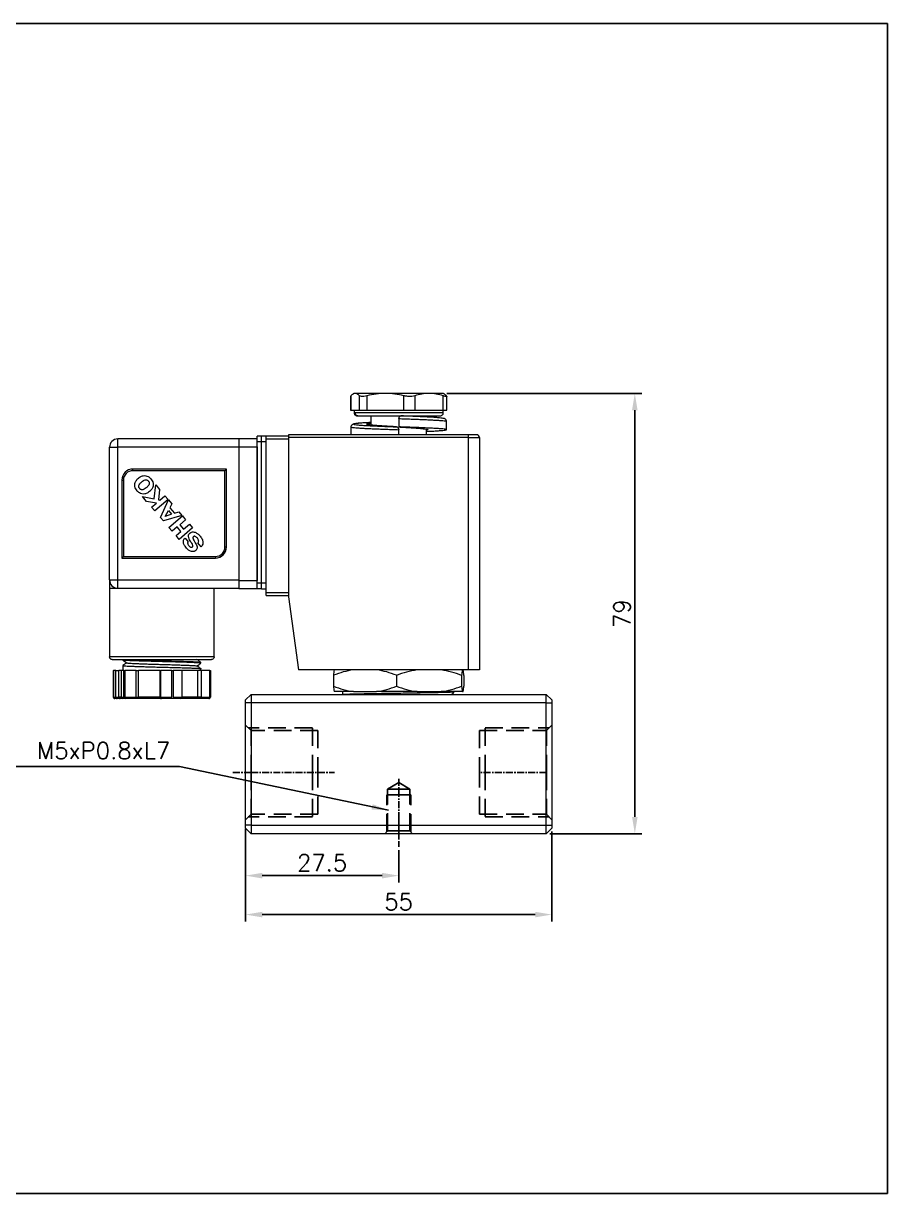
# Model space of a CAD drawing. Extents: x 43 to 657, y -277 to 163.
# Drawn here: x 184.9 to 340, y -277.1 to -67.1 of the extents above; entities that cross this region are included whole.
import ezdxf

# ---------------------------------------------------------------- set-up
doc = ezdxf.new("R2010")
doc.units = 0
doc.linetypes.add('CENTERX2', pattern=[4, 2.5, -0.5, 0.5, -0.5])
doc.linetypes.add('HIDDEN', pattern=[9.525, 6.35, -3.175])
doc.layers.get('0').update_dxf_attribs({"color": 254, "linetype": 'CONTINUOUS'})
doc.layers.get('Defpoints').update_dxf_attribs({"linetype": 'CONTINUOUS'})
for name, color, linetype in [('CENTER', 1, 'CENTERX2'), ('DIM', 6, 'CONTINUOUS'), ('HID', 3, 'HIDDEN'), ('S', 5, 'HIDDEN')]:
    doc.layers.add(name, color=color, linetype=linetype)
doc.layers.add('框', color=2, linetype='CONTINUOUS', plot=False)
doc.styles.add('STYLE1', font='txt.shx', dxfattribs={"bigfont": 'chineset.shx'})
doc.dimstyles.new('S1', dxfattribs={"dimscale": 0, "dimtxt": 3, "dimasz": 3, "dimexe": 1.25, "dimexo": 0.625, "dimgap": 0.8, "dimtad": 1, "dimdsep": 46, "dimtxsty": 'STYLE1', "dimcen": 3, "dimclrd": 256, "dimclre": 256, "dimclrt": 4, "dimadec": 0, "dimazin": 0, "dimtfac": 1, "dimtmove": 0, "dimatfit": 3, "dimfxl": 0, "dimtolj": 1, "dimtzin": 0, "dimarcsym": 0})

# ---------------------------------------------------------------- blocks, each defined once
blk = doc.blocks.new('標準圖面說明')
at = {"layer": '框', "ltscale": 0.5}
for p, q in [((-377.02, 162.93), (-80.02, 162.93)), ((-80.02, 162.93), (-80.02, -47.07)), ((-80.02, -47.07), (-377.02, -47.07))]:
    blk.add_line(p, q, dxfattribs=at)
blk = doc.blocks.new('PU220AR-03')
at = {"color": 7, "linetype": 'Continuous', "lineweight": 15}
for p, q in [((200.67, 143.17), (200.67, 140.59)), ((201.43, 143.59), (201.23, 143.59)), ((206.86, 143.59), (201.43, 143.59)), ((202.19, 140.59), (202.19, 143.17)), ((203.55, 143.17), (203.55, 140.59)), ((214.68, 143.59), (206.86, 143.59)), ((210.18, 140.59), (210.18, 143.17)), ((212.13, 143.17), (212.13, 140.59)), ((217.26, 143.59), (214.68, 143.59)), ((217.23, 140.59), (217.23, 143.17)), ((200.62, 140.59), (200.67, 140.59)), ((200.67, 140.59), (202.19, 140.59)), ((201.44, 140.09), (201.24, 140.09)), ((217.24, 140.09), (201.44, 140.09)), ((202.19, 140.59), (203.55, 140.59)), ((203.55, 140.59), (210.18, 140.59)), ((209.24, 139.07), (209.24, 137.59)), ((209.24, 139.05), (209.24, 137.59)), ((210.18, 140.59), (212.13, 140.59)), ((212.13, 140.59), (217.23, 140.59)), ((217.23, 140.59), (217.87, 140.59)), ((209.24, 137.59), (209.24, 137.59)), ((209.24, 136.18), (209.24, 137.08)), ((158.84, 133.93), (158.84, 135.43)), ((180.54, 135.43), (158.84, 135.43)), ((180.54, 135.53), (183.84, 135.53)), ((180.54, 135.53), (180.54, 134.03)), ((183.84, 134.93), (183.84, 135.93)), ((184.64, 135.93), (183.84, 135.93)), ((184.64, 134.93), (183.84, 134.93)), ((183.84, 109.53), (183.84, 134.93)), ((184.64, 134.93), (184.64, 135.93)), ((185.44, 135.93), (184.64, 135.93)), ((184.64, 134.93), (184.64, 135.93)), ((184.64, 109.53), (184.64, 134.93)), ((185.44, 134.93), (184.64, 134.93)), ((184.64, 109.53), (184.64, 134.93)), ((189.44, 135.93), (185.44, 135.93)), ((185.44, 135.43), (185.44, 135.93)), ((185.44, 135.43), (189.44, 135.43)), ((185.44, 107.83), (185.44, 135.43)), ((185.44, 109.53), (185.44, 134.93)), ((189.44, 136.18), (189.44, 135.68)), ((221.74, 136.18), (189.44, 136.18)), ((221.74, 135.68), (189.44, 135.68)), ((189.44, 135.68), (189.44, 107.08)), ((221.74, 136.18), (221.74, 135.68)), ((221.74, 135.68), (223.74, 135.68)), ((221.74, 135.68), (221.74, 93.98)), ((223.74, 135.68), (223.74, 93.98)), ((157.34, 110.13), (157.34, 133.93)), ((157.34, 133.93), (158.84, 133.93)), ((180.54, 133.93), (158.84, 133.93)), ((158.84, 110.13), (158.84, 133.93)), ((180.54, 134.03), (180.54, 110.03)), ((180.54, 134.03), (183.84, 134.03)), ((183.84, 134.03), (183.84, 110.03)), ((178.34, 130.03), (161.54, 130.03)), ((161.54, 129.73), (161.54, 130.03)), ((178.04, 129.73), (161.54, 129.73)), ((178.34, 130.03), (178.04, 129.73)), ((178.04, 116.03), (178.04, 129.73)), ((178.34, 116.03), (178.34, 130.03)), ((159.54, 128.03), (159.54, 114.03)), ((159.54, 128.03), (159.84, 128.03)), ((159.84, 128.03), (159.84, 114.33)), ((165.35, 124.67), (165.63, 127.17)), ((165.63, 127.17), (166.33, 126.36)), ((166.33, 126.36), (166.11, 124.51)), ((163.26, 125.08), (165.35, 124.67)), ((163.99, 124.22), (163.26, 125.08)), ((165.75, 123.9), (163.99, 124.22)), ((164.9, 123.17), (165.75, 123.9)), ((167.87, 124.56), (165.48, 122.5)), ((166.11, 124.51), (166.39, 124.46)), ((166.39, 124.46), (167.29, 125.24)), ((166.48, 121.34), (167.95, 124.48)), ((167.29, 125.24), (167.87, 124.56)), ((167.95, 124.48), (168.54, 123.79)), ((165.48, 122.5), (164.9, 123.17)), ((167.34, 121.53), (167.91, 122.57)), ((168.46, 121.92), (167.34, 121.53)), ((167.91, 122.57), (168.46, 121.92)), ((168.54, 123.79), (168.19, 123.09)), ((168.19, 123.09), (169.03, 122.11)), ((169.03, 122.11), (169.77, 122.36)), ((169.77, 122.36), (170.34, 121.7)), ((167.02, 120.71), (166.48, 121.34)), ((170.34, 121.7), (167.02, 120.71)), ((168.01, 119.56), (170.41, 121.62)), ((170.99, 120.94), (169.94, 120.04)), ((169.94, 120.04), (170.62, 119.24)), ((170.41, 121.62), (170.99, 120.94)), ((170.62, 119.24), (171.68, 120.15)), ((171.68, 120.15), (172.26, 119.47)), ((168.59, 118.88), (168.01, 119.56)), ((169.47, 119.64), (168.59, 118.88)), ((169.28, 118.08), (170.16, 118.84)), ((169.86, 117.41), (169.28, 118.08)), ((170.16, 118.84), (169.47, 119.64)), ((172.26, 119.47), (169.86, 117.41)), ((170.9, 117.65), (171.48, 116.97)), ((171.48, 116.97), (171.45, 116.95)), ((173.77, 116.09), (173.19, 116.77)), ((178.34, 116.03), (178.04, 116.03)), ((159.54, 114.03), (159.84, 114.33)), ((159.54, 114.03), (176.34, 114.03)), ((159.84, 114.33), (176.34, 114.33)), ((176.34, 114.33), (176.34, 114.03)), ((157.34, 110.13), (158.84, 110.13)), ((158.84, 110.13), (180.54, 110.13)), ((158.84, 108.63), (158.84, 110.13)), ((180.54, 110.03), (183.84, 110.03)), ((180.54, 110.03), (180.54, 108.53)), ((184.64, 109.53), (183.84, 109.53)), ((183.84, 108.53), (183.84, 109.53)), ((184.64, 108.53), (184.64, 109.53)), ((185.44, 109.53), (184.64, 109.53)), ((184.64, 108.53), (184.64, 109.53)), ((158.84, 108.63), (180.54, 108.63)), ((183.84, 108.53), (180.54, 108.53)), ((184.64, 108.53), (183.84, 108.53)), ((184.64, 108.53), (185.44, 108.53)), ((189.44, 107.83), (185.44, 107.83)), ((185.44, 107.33), (185.44, 107.83)), ((185.44, 107.33), (189.44, 107.33)), ((189.44, 107.08), (191.24, 93.98)), ((176.12, 96.33), (157.34, 96.33)), ((158.02, 93.85), (158.03, 93.85)), ((158.03, 93.85), (158.03, 89.1)), ((158.48, 93.85), (158.03, 93.85)), ((158.48, 89.1), (158.48, 93.85)), ((158.48, 93.85), (159.03, 93.85)), ((159.03, 89.1), (159.03, 93.85)), ((159.44, 93.85), (159.03, 93.85)), ((159.44, 93.85), (159.44, 89.1)), ((159.89, 93.85), (159.44, 93.85)), ((159.89, 89.1), (159.89, 93.85)), ((159.89, 93.85), (160.06, 93.85)), ((160.06, 93.85), (160.06, 89.1)), ((162.12, 93.85), (160.06, 93.85)), ((162.12, 89.1), (162.12, 93.85)), ((162.12, 93.85), (162.54, 93.85)), ((162.54, 89.1), (162.54, 93.85)), ((166.35, 93.85), (162.54, 93.85)), ((166.35, 93.85), (166.35, 89.1)), ((166.35, 93.85), (166.47, 93.85)), ((168.52, 93.85), (166.47, 93.85)), ((166.47, 93.85), (166.47, 89.1)), ((168.52, 89.1), (168.52, 93.85)), ((168.52, 93.85), (168.77, 93.85)), ((170.37, 93.85), (168.77, 93.85)), ((168.77, 93.85), (168.77, 89.1)), ((170.37, 89.1), (170.37, 93.85)), ((173.21, 93.85), (170.37, 93.85)), ((173.21, 89.1), (173.21, 93.85)), ((173.76, 93.85), (173.21, 93.85)), ((173.76, 93.85), (173.76, 89.1)), ((175.36, 93.85), (173.76, 93.85)), ((175.36, 89.1), (175.36, 93.85)), ((175.36, 93.85), (175.44, 93.85)), ((175.44, 93.85), (175.44, 89.1)), ((221.74, 93.98), (191.24, 93.98)), ((197.55, 93), (197.55, 91.07)), ((208.85, 93), (208.85, 91.07)), ((220.54, 93), (220.54, 91.07)), ((220.94, 93), (220.94, 91.07)), ((223.74, 93.98), (221.74, 93.98)), ((158.03, 89.1), (158.02, 89.1)), ((158.03, 89.1), (158.48, 89.1)), ((158.69, 88.85), (158.27, 88.85)), ((158.48, 89.1), (159.03, 89.1)), ((159.24, 88.85), (158.69, 88.85)), ((159.44, 89.1), (159.03, 89.1)), ((159.72, 88.85), (159.24, 88.85)), ((159.44, 89.1), (159.89, 89.1)), ((160.14, 88.85), (159.72, 88.85)), ((160.06, 89.1), (159.89, 89.1)), ((160.06, 89.1), (162.12, 89.1)), ((162.05, 88.85), (160.14, 88.85)), ((162.48, 88.85), (162.05, 88.85)), ((162.12, 89.1), (162.54, 89.1)), ((166.56, 88.85), (162.48, 88.85)), ((166.35, 89.1), (162.54, 89.1)), ((166.35, 89.1), (166.47, 89.1)), ((166.47, 89.1), (168.52, 89.1)), ((166.69, 88.85), (166.56, 88.85)), ((168.6, 88.85), (166.69, 88.85)), ((170.09, 88.85), (168.6, 88.85)), ((168.77, 89.1), (170.37, 89.1)), ((173.15, 88.85), (169.97, 88.85)), ((173.21, 89.1), (170.37, 89.1)), ((173.7, 88.85), (173.15, 88.85)), ((173.76, 89.1), (173.21, 89.1)), ((175.2, 88.85), (173.7, 88.85)), ((173.75, 88.85), (173.7, 88.85)), ((173.76, 89.1), (175.36, 89.1)), ((181.74, 88.59), (182.74, 89.59)), ((181.74, 88.09), (181.74, 88.59)), ((182.74, 89.59), (182.74, 88.09)), ((182.74, 89.59), (235.74, 89.59)), ((201.12, 90.09), (197.68, 90.09)), ((199.24, 89.6), (199.24, 90.09)), ((201.12, 90.09), (205.28, 90.09)), ((212.54, 90.09), (205.28, 90.09)), ((212.54, 90.09), (216.85, 90.09)), ((220.67, 90.09), (216.85, 90.09)), ((220.67, 90.09), (220.81, 90.09)), ((235.74, 88.09), (235.74, 89.59)), ((236.74, 88.59), (235.74, 89.59)), ((236.74, 88.59), (236.74, 88.09)), ((181.74, 66.09), (181.74, 88.09)), ((182.74, 88.09), (181.74, 88.09)), ((182.74, 88.09), (182.74, 66.09)), ((235.74, 88.09), (182.74, 88.09)), ((235.74, 66.09), (235.74, 88.09)), ((235.74, 88.09), (236.74, 88.09)), ((236.74, 88.09), (236.74, 66.09)), ((182.74, 66.09), (181.74, 66.09)), ((181.74, 65.59), (181.74, 66.09)), ((182.74, 64.59), (181.74, 65.59)), ((182.74, 66.09), (182.74, 64.59)), ((182.74, 66.09), (235.74, 66.09)), ((235.74, 64.59), (235.74, 66.09)), ((235.74, 66.09), (236.74, 66.09)), ((235.74, 64.59), (236.74, 65.59)), ((236.74, 66.09), (236.74, 65.59)), ((235.74, 64.59), (182.74, 64.59))]:
    blk.add_line(p, q, dxfattribs=at)
at = {"color": 7, "linetype": 'Continuous', "lineweight": 15, "flags": 128}
for points in [[(160.14, 88.85), (160.12, 88.86), (160.11, 88.87), (160.1, 88.89), (160.08, 88.92), (160.08, 88.96), (160.07, 89.01), (160.06, 89.05), (160.06, 89.1)], [(175.42, 89.01), (175.43, 89.05), (175.44, 89.1)]]:
    blk.add_lwpolyline(points, dxfattribs=at)
at = {"color": 7, "linetype": 'Continuous', "lineweight": 15}
for centre, radius, start, end in [((158.84, 133.93), 1.5, 90, 180), ((223.24, 135.68), 0.5, 360, 90), ((161.54, 128.03), 2, 90, 180), ((161.54, 128.03), 1.7, 90, 180), ((176.34, 116.03), 2, 270, 0), ((176.34, 116.03), 1.7, 270, 0), ((158.84, 110.13), 1.5, 180, 270), ((203.27, 79.11), 15.03, 98.2438, 112.3761), ((205.19, 92.51), 7.66, 168.9574, 176.3283), ((203.12, 79.11), 15.03, 67.6239, 81.7562), ((214.75, 78.14), 15.99, 97.9529, 111.6684), ((214.64, 78.14), 15.99, 68.3316, 82.0471), ((228.18, 92.51), 7.66, 168.9574, 176.3283), ((213.3, 92.51), 7.66, 3.6717, 11.0426), ((203.27, 104.96), 15.03, 247.6239, 261.7562), ((205.19, 91.56), 7.66, 183.6717, 191.0426), ((203.12, 104.96), 15.03, 278.2438, 292.3761), ((214.75, 105.93), 15.99, 248.3316, 262.0471), ((214.64, 105.93), 15.99, 277.9529, 291.6684), ((228.18, 91.56), 7.66, 183.6717, 191.0426), ((213.3, 91.56), 7.66, 348.9574, 356.3283), ((158.27, 89.1), 0.247, 179.3606, 269.346), ((160.14, 89.1), 0.247, 179.3606, 269.346), ((175.19, 89.09), 0.243, 270.1992, 321.1227)]:
    blk.add_arc(centre, radius, start, end, dxfattribs=at)
for centre, major_axis, ratio, start_param, end_param in [((158.69, 89.1), (0, 0.25), 0.856364, 1.570796, 3.141593), ((159.24, 89.1), (0, 0.25), 0.856364, 1.570796, 3.141593), ((159.72, 89.1), (0.275, 0), 0.909928, 3.141593, 4.712389), ((162.05, 89.1), (0, 0.25), 0.242624, 3.141593, 4.712389), ((162.48, 89.1), (0, 0.25), 0.242624, 3.141593, 4.712389), ((166.56, 89.1), (0, 0.25), 0.856364, 1.570796, 3.141593), ((166.69, 89.1), (0, 0.25), 0.856364, 1.570796, 3.141593), ((170.09, 89.1), (0.275, 0), 0.909928, 4.712389, 6.283185), ((173.15, 89.1), (0, 0.25), 0.242624, 3.141593, 4.712389), ((173.7, 89.1), (0, 0.25), 0.242624, 3.141593, 4.712389)]:
    blk.add_ellipse(centre, major_axis=major_axis, ratio=ratio, start_param=start_param, end_param=end_param, dxfattribs=at)
for points, degree in [([(200.62, 143.1), (200.62, 140.59)], 1), ([(200.67, 143.17), (200.64, 143.1)], 1), ([(201.23, 143.59), (201.03, 143.47)], 1), ([(217.46, 143.47), (217.26, 143.59)], 1), ([(217.46, 143.47), (217.82, 143.17)], 1), ([(217.87, 140.59), (217.87, 143.1)], 1), ([(201.24, 140.59), (201.24, 140.09)], 1), ([(204.24, 139.59), (204.24, 137.91)], 1), ([(209.24, 139.07), (209.24, 139.09)], 1), ([(209.24, 139.05), (209.24, 139.07)], 1), ([(209.94, 139.56), (209.76, 139.57)], 1), ([(214.24, 139.37), (214.24, 139.59)], 1), ([(217.24, 140.09), (217.24, 140.59)], 1), ([(208.8, 137.61), (208.43, 137.63)], 1), ([(208.77, 137.61), (208.76, 137.6)], 1), ([(209.24, 137.08), (209.24, 137.1)], 1), ([(214.24, 136.18), (214.24, 137.18)], 1), ([(217.84, 137.09), (217.84, 137.34), (217.84, 137.84), (217.84, 138.34), (217.84, 138.6)], 3), ([(157.34, 108.63), (157.34, 96.33)], 1), ([(176.12, 96.33), (176.12, 108.63)], 1), ([(159.73, 95.83), (159.73, 95.75)], 1), ([(159.73, 94.77), (159.73, 93.85)], 1), ([(173.73, 95.17), (173.73, 95.34)], 1), ([(158.02, 93.85), (158.02, 89.1)], 1), ([(173.73, 93.85), (173.73, 94.19)], 1), ([(175.2, 88.85), (175.22, 88.85), (175.26, 88.86), (175.32, 88.92), (175.36, 89), (175.36, 89.07), (175.36, 89.1)], 3), ([(199.24, 89.6), (199.24, 89.59)], 1)]:
    blk.add_open_spline(points, degree=degree, dxfattribs=at)
for points, knots in [([(201.43, 143.59), (201.3, 143.57), (201.05, 143.53), (200.79, 143.29), (200.67, 143.17)], [0, 0, 0, 0, 0.4965969, 1, 1, 1, 1]), ([(202.19, 143.17), (202.07, 143.29), (201.82, 143.53), (201.56, 143.57), (201.43, 143.59)], [0, 0, 0, 0, 0.496963, 1, 1, 1, 1]), ([(203.55, 143.17), (203.36, 143.13), (202.97, 143.05), (202.52, 143.04), (202.28, 143.09), (202.21, 143.15), (202.19, 143.17)], [0, 0, 0, 0, 0.298001, 0.596359, 0.888404, 1, 1, 1, 1]), ([(206.86, 143.59), (206.31, 143.57), (205.19, 143.53), (204.1, 143.29), (203.55, 143.17)], [0, 0, 0, 0, 0.496597, 1, 1, 1, 1]), ([(210.18, 143.17), (209.63, 143.29), (208.54, 143.53), (207.43, 143.57), (206.86, 143.59)], [0, 0, 0, 0, 0.496963, 1, 1, 1, 1]), ([(212.13, 143.17), (211.96, 143.13), (211.64, 143.05), (211.02, 143.04), (210.52, 143.09), (210.25, 143.15), (210.18, 143.17)], [0, 0, 0, 0, 0.298001, 0.596359, 0.888404, 1, 1, 1, 1]), ([(214.68, 143.59), (214.25, 143.57), (213.39, 143.53), (212.55, 143.29), (212.13, 143.17)], [0, 0, 0, 0, 0.496597, 1, 1, 1, 1]), ([(217.23, 143.17), (216.81, 143.29), (215.97, 143.53), (215.11, 143.57), (214.68, 143.59)], [0, 0, 0, 0, 0.4969631, 1, 1, 1, 1]), ([(217.85, 143.1), (217.86, 143.09), (217.88, 143.04), (217.73, 143.04), (217.48, 143.09), (217.28, 143.15), (217.23, 143.17)], [0, 0, 0, 0, 0.107918, 0.487063, 0.858186, 1, 1, 1, 1]), ([(201.24, 140.09), (201.25, 140.02), (201.27, 139.89), (201.38, 139.72), (201.56, 139.61), (201.69, 139.59), (201.76, 139.59)], [0, 0, 0, 0, 0.243194, 0.500688, 0.757786, 1, 1, 1, 1]), ([(201.93, 139.59), (201.86, 139.59), (201.72, 139.61), (201.55, 139.75), (201.46, 139.92), (201.45, 140.03), (201.44, 140.09)], [0, 0, 0, 0, 0.270261, 0.562429, 0.789736, 1, 1, 1, 1]), ([(201.76, 139.59), (201.75, 139.59), (201.74, 139.59), (201.8, 139.59), (201.89, 139.59), (201.93, 139.59)], [0, 0, 0, 0, 0.35393, 0.687232, 1, 1, 1, 1]), ([(201.93, 139.59), (201.98, 139.59), (202.1, 139.59), (202.35, 139.59), (202.69, 139.59), (203.13, 139.59), (203.7, 139.59), (204.33, 139.59), (205, 139.59), (205.69, 139.59), (206.44, 139.59), (207.27, 139.59), (208.14, 139.59), (209.05, 139.59), (209.98, 139.59), (210.9, 139.59), (211.8, 139.59), (212.65, 139.59), (213.44, 139.59), (214.14, 139.59), (214.77, 139.59), (215.3, 139.59), (215.74, 139.59), (216.13, 139.59), (216.43, 139.59), (216.65, 139.59), (216.7, 139.59), (216.73, 139.59)], [0, 0, 0, 0, 0.031076, 0.064191, 0.099323, 0.138935, 0.180915, 0.225185, 0.2619, 0.29859, 0.338421, 0.378227, 0.420447, 0.462641, 0.505983, 0.549661, 0.59334, 0.636682, 0.678901, 0.721095, 0.760926, 0.800733, 0.837448, 0.874137, 0.918429, 0.960409, 1, 1, 1, 1]), ([(209.76, 139.57), (209.71, 139.56), (209.6, 139.56), (209.46, 139.49), (209.37, 139.4), (209.3, 139.31), (209.26, 139.21), (209.25, 139.13), (209.24, 139.09)], [0, 0, 0, 0, 0.249981, 0.499088, 0.633963, 0.749729, 0.880011, 1, 1, 1, 1]), ([(209.24, 139.09), (209.61, 139.07), (210.35, 139.04), (211.46, 139), (212.53, 138.96), (213.54, 138.92), (214.48, 138.88), (215.33, 138.84), (216.08, 138.79), (216.71, 138.75), (217.21, 138.71), (217.57, 138.67), (217.78, 138.63), (217.87, 138.6), (217.84, 138.59), (217.84, 138.59)], [0, 0, 0, 0, 0.081217, 0.165109, 0.248478, 0.332097, 0.41524, 0.498855, 0.582371, 0.665529, 0.749363, 0.83255, 0.91601, 0.999678, 1, 1, 1, 1]), ([(217.84, 138.58), (217.83, 138.67), (217.8, 138.86), (217.63, 139), (217.45, 139.09), (217.22, 139.13), (216.84, 139.19), (216.28, 139.24), (215.63, 139.29), (214.94, 139.33), (214.24, 139.37), (213.49, 139.4), (212.68, 139.44), (211.87, 139.48), (211.05, 139.51), (210.41, 139.54), (210.04, 139.55), (209.94, 139.56)], [0, 0, 0, 0, 0.034066, 0.0780118, 0.1326415, 0.1977547, 0.2895339, 0.383417, 0.4781841, 0.5509338, 0.6244671, 0.6986543, 0.7724245, 0.8432862, 0.9109697, 0.9761946, 1, 1, 1, 1]), ([(216.73, 139.59), (216.79, 139.59), (216.93, 139.61), (217.1, 139.72), (217.22, 139.89), (217.24, 140.02), (217.24, 140.09)], [0, 0, 0, 0, 0.242214, 0.499312, 0.756806, 1, 1, 1, 1]), ([(204.24, 138.37), (204.11, 138.36), (203.74, 138.34), (203.2, 138.31), (202.58, 138.27), (202.04, 138.23), (201.58, 138.19), (201.23, 138.13), (200.98, 138.04), (200.8, 137.93), (200.67, 137.78), (200.65, 137.64), (200.64, 137.58)], [0, 0, 0, 0, 0.064727, 0.180729, 0.292879, 0.438154, 0.573001, 0.695758, 0.781285, 0.860594, 0.933534, 1, 1, 1, 1]), ([(200.64, 137.6), (200.64, 137.34), (200.64, 136.87), (200.64, 136.4), (200.64, 136.18)], [0, 0, 0, 0, 0.532957, 1, 1, 1, 1]), ([(200.64, 137.59), (200.66, 137.57), (200.69, 137.54), (200.92, 137.5), (201.28, 137.46), (201.78, 137.42), (202.41, 137.38), (203.16, 137.33), (204.01, 137.29), (204.95, 137.25), (205.96, 137.21), (207.03, 137.17), (208.14, 137.13), (208.88, 137.1), (209.24, 137.08)], [0, 0, 0, 0, 0.083564, 0.167177, 0.250343, 0.334195, 0.417432, 0.500832, 0.584604, 0.667801, 0.751422, 0.83489, 0.918798, 1, 1, 1, 1]), ([(204.24, 138.37), (204.02, 138.36), (203.38, 138.33), (202.55, 138.28), (201.78, 138.22), (201.29, 138.16), (201.1, 138.09), (201.2, 138.03), (201.61, 137.97), (202.29, 137.91), (203.23, 137.85), (204.39, 137.79), (205.59, 137.73), (206.72, 137.69), (207.73, 137.65), (208.42, 137.62), (208.76, 137.6)], [0, 0, 0, 0, 0.042871, 0.122369, 0.202333, 0.281967, 0.361756, 0.44158, 0.521188, 0.601161, 0.680663, 0.760618, 0.840253, 0.893609, 0.946545, 1, 1, 1, 1]), ([(208.77, 137.61), (208.41, 137.63), (207.69, 137.67), (206.66, 137.73), (205.73, 137.79), (204.92, 137.85), (204.27, 137.92), (203.8, 137.98), (203.53, 138.04), (203.46, 138.1), (203.62, 138.16), (203.88, 138.21), (204.16, 138.24), (204.24, 138.25)], [0, 0, 0, 0, 0.094879, 0.19063, 0.285418, 0.381282, 0.476645, 0.572553, 0.668067, 0.763783, 0.859561, 0.955024, 1, 1, 1, 1]), ([(209.24, 137.1), (209.24, 137.14), (209.24, 137.22), (209.18, 137.36), (209.08, 137.49), (208.94, 137.57), (208.84, 137.6), (208.79, 137.6), (208.77, 137.6), (208.76, 137.6)], [0, 0, 0, 0, 0.119549, 0.250412, 0.499917, 0.748968, 0.921088, 0.971827, 1, 1, 1, 1]), ([(208.77, 137.61), (208.78, 137.61), (208.8, 137.61), (208.83, 137.61), (208.84, 137.6), (208.85, 137.6), (208.85, 137.6), (208.85, 137.6), (208.85, 137.6), (208.85, 137.6), (208.85, 137.6), (208.85, 137.6), (208.85, 137.6), (208.85, 137.6), (208.88, 137.59), (208.96, 137.57), (209.09, 137.49), (209.19, 137.36), (209.24, 137.23), (209.24, 137.15), (209.24, 137.12)], [0, 0, 0, 0, 0.058236, 0.090782, 0.107927, 0.116719, 0.12117, 0.123409, 0.124532, 0.125095, 0.125376, 0.125517, 0.125587, 0.125622, 0.12564, 0.251148, 0.50034, 0.749574, 0.879458, 1, 1, 1, 1]), ([(214.24, 136.78), (214.26, 136.78), (214.67, 136.8), (215.34, 136.84), (216.23, 136.89), (216.94, 136.94), (217.46, 136.99), (217.77, 137.04), (217.88, 137.09), (217.77, 137.14), (217.46, 137.19), (216.94, 137.24), (216.23, 137.29), (215.35, 137.34), (214.32, 137.39), (213.16, 137.44), (211.91, 137.49), (210.59, 137.54), (209.69, 137.57), (209.24, 137.59)], [0, 0, 0, 0, 0.003067, 0.065381, 0.127693, 0.190035, 0.252403, 0.314744, 0.377056, 0.439369, 0.501714, 0.564088, 0.626421, 0.688716, 0.750988, 0.813252, 0.875585, 0.937706, 1, 1, 1, 1]), ([(209.24, 137.59), (209.59, 137.56), (210.27, 137.52), (211.27, 137.46), (212.18, 137.4), (212.98, 137.34), (213.64, 137.27), (214.12, 137.21), (214.43, 137.15), (214.52, 137.09), (214.46, 137.03), (214.3, 137), (214.24, 136.99)], [0, 0, 0, 0, 0.105153, 0.21049, 0.315537, 0.420675, 0.526126, 0.631394, 0.736594, 0.841987, 0.947392, 1, 1, 1, 1]), ([(223.24, 136.18), (223.22, 136.18), (223.19, 136.18), (223.01, 136.18), (222.81, 136.18), (222.57, 136.18), (222.22, 136.18), (221.93, 136.18), (221.74, 136.18)], [0, 0, 0, 0, 0.239457, 0.368361, 0.5, 0.631639, 0.760543, 1, 1, 1, 1]), ([(162.29, 126.12), (162.2, 126.23), (162.02, 126.47), (161.85, 126.91), (161.86, 127.41), (162.03, 127.82), (162.26, 128.13), (162.43, 128.29), (162.51, 128.37)], [0, 0, 0, 0, 0.157306, 0.355053, 0.548323, 0.724676, 0.862072, 1, 1, 1, 1]), ([(162.51, 128.37), (162.62, 128.45), (162.87, 128.65), (163.33, 128.84), (163.84, 128.85), (164.31, 128.69), (164.6, 128.45), (164.74, 128.28), (164.77, 128.26)], [0, 0, 0, 0, 0.157161, 0.385614, 0.563499, 0.741529, 0.960149, 1, 1, 1, 1]), ([(164.77, 128.26), (164.85, 128.15), (165.03, 127.91), (165.2, 127.47), (165.19, 126.98), (164.99, 126.48), (164.72, 126.18), (164.54, 126.01), (164.51, 125.99)], [0, 0, 0, 0, 0.155622, 0.348784, 0.539994, 0.708282, 0.966644, 1, 1, 1, 1]), ([(164.51, 125.99), (164.41, 125.91), (164.16, 125.71), (163.68, 125.53), (163.16, 125.54), (162.66, 125.74), (162.42, 125.99), (162.29, 126.12)], [0, 0, 0, 0, 0.159337, 0.380039, 0.591866, 0.773978, 1, 1, 1, 1]), ([(162.75, 126.52), (162.7, 126.59), (162.61, 126.71), (162.58, 126.92), (162.62, 127.13), (162.79, 127.41), (162.98, 127.59), (163.1, 127.7)], [0, 0, 0, 0, 0.184092, 0.311082, 0.437713, 0.648226, 1, 1, 1, 1]), ([(163.91, 126.64), (163.8, 126.56), (163.62, 126.41), (163.34, 126.31), (163.1, 126.3), (162.91, 126.37), (162.8, 126.46), (162.75, 126.51), (162.75, 126.52)], [0, 0, 0, 0, 0.306178, 0.523337, 0.677364, 0.832414, 0.970312, 1, 1, 1, 1]), ([(163.1, 127.7), (163.2, 127.79), (163.39, 127.94), (163.66, 128.07), (163.89, 128.1), (164.07, 128.06), (164.2, 127.97), (164.27, 127.9), (164.29, 127.87)], [0, 0, 0, 0, 0.293309, 0.524577, 0.657146, 0.790439, 0.914229, 1, 1, 1, 1]), ([(164.29, 127.87), (164.35, 127.8), (164.43, 127.68), (164.47, 127.47), (164.43, 127.25), (164.25, 126.96), (164.04, 126.77), (163.91, 126.64)], [0, 0, 0, 0, 0.183596, 0.303879, 0.423997, 0.622381, 1, 1, 1, 1]), ([(171.13, 115.84), (171.05, 115.95), (170.84, 116.2), (170.64, 116.6), (170.57, 116.99), (170.62, 117.28), (170.74, 117.5), (170.85, 117.6), (170.9, 117.65)], [0, 0, 0, 0, 0.196272, 0.481458, 0.640666, 0.772648, 0.904906, 1, 1, 1, 1]), ([(171.92, 116.99), (171.85, 117.1), (171.71, 117.34), (171.56, 117.67), (171.48, 117.97), (171.51, 118.2), (171.61, 118.39), (171.71, 118.49), (171.77, 118.54)], [0, 0, 0, 0, 0.232318, 0.478845, 0.631725, 0.754437, 0.877111, 1, 1, 1, 1]), ([(171.77, 118.54), (171.86, 118.6), (172.04, 118.73), (172.39, 118.77), (172.8, 118.67), (173.22, 118.4), (173.48, 118.13), (173.61, 117.99)], [0, 0, 0, 0, 0.152422, 0.306677, 0.477608, 0.735372, 1, 1, 1, 1]), ([(172.36, 117.88), (172.35, 117.86), (172.32, 117.83), (172.3, 117.75), (172.31, 117.58), (172.43, 117.29), (172.57, 117.06), (172.65, 116.93)], [0, 0, 0, 0, 0.0601404, 0.1204571, 0.2280676, 0.5436888, 1, 1, 1, 1]), ([(173.12, 117.62), (173.02, 117.72), (172.88, 117.87), (172.66, 117.96), (172.51, 117.96), (172.42, 117.93), (172.38, 117.89), (172.36, 117.88)], [0, 0, 0, 0, 0.456632, 0.680266, 0.807401, 0.935645, 1, 1, 1, 1]), ([(173.19, 116.77), (173.23, 116.81), (173.31, 116.9), (173.35, 117.08), (173.32, 117.29), (173.23, 117.48), (173.15, 117.58), (173.12, 117.62)], [0, 0, 0, 0, 0.183117, 0.362608, 0.564142, 0.846882, 1, 1, 1, 1]), ([(173.61, 117.99), (173.69, 117.88), (173.84, 117.69), (174.01, 117.38), (174.11, 117.06), (174.12, 116.7), (174.01, 116.35), (173.85, 116.17), (173.77, 116.09)], [0, 0, 0, 0, 0.189346, 0.342611, 0.495278, 0.669486, 0.844875, 1, 1, 1, 1]), ([(172.8, 115.4), (172.71, 115.34), (172.53, 115.22), (172.19, 115.19), (171.8, 115.29), (171.43, 115.52), (171.22, 115.75), (171.13, 115.84)], [0, 0, 0, 0, 0.180192, 0.328519, 0.52303, 0.795423, 1, 1, 1, 1]), ([(171.45, 116.95), (171.43, 116.93), (171.38, 116.88), (171.35, 116.76), (171.37, 116.61), (171.44, 116.44), (171.53, 116.33), (171.57, 116.28)], [0, 0, 0, 0, 0.134025, 0.269154, 0.4516, 0.742235, 1, 1, 1, 1]), ([(171.57, 116.28), (171.61, 116.23), (171.7, 116.13), (171.85, 116.04), (171.99, 115.99), (172.09, 116), (172.17, 116.03), (172.19, 116.05), (172.2, 116.06)], [0, 0, 0, 0, 0.269598, 0.541165, 0.693906, 0.848215, 0.957868, 1, 1, 1, 1]), ([(172.2, 116.06), (172.23, 116.08), (172.27, 116.13), (172.3, 116.23), (172.27, 116.44), (172.11, 116.68), (171.98, 116.89), (171.92, 116.99)], [0, 0, 0, 0, 0.096614, 0.181827, 0.285166, 0.677115, 1, 1, 1, 1]), ([(172.65, 116.93), (172.66, 116.91), (172.68, 116.89), (172.71, 116.84), (172.73, 116.8), (172.74, 116.77)], [0, 0, 0, 0, 0.251308, 0.502617, 1, 1, 1, 1]), ([(172.74, 116.77), (172.81, 116.66), (172.94, 116.43), (173.06, 116.1), (173.06, 115.81), (172.98, 115.58), (172.86, 115.46), (172.8, 115.4)], [0, 0, 0, 0, 0.265045, 0.531771, 0.682381, 0.833926, 1, 1, 1, 1]), ([(157.34, 110.13), (157.34, 110.12), (157.34, 110.09), (157.34, 109.9), (157.34, 109.68), (157.34, 109.46), (157.34, 109.27), (157.34, 109.06), (157.34, 108.85), (157.34, 108.71), (157.34, 108.63)], [0, 0, 0, 0, 0.1618889, 0.3283228, 0.4993682, 0.5921925, 0.6947496, 0.7964402, 0.8930933, 1, 1, 1, 1]), ([(157.34, 108.63), (157.36, 108.63), (157.4, 108.63), (157.7, 108.63), (158.08, 108.63), (158.42, 108.63), (158.54, 108.63)], [0, 0, 0, 0, 0.28325, 0.5665, 0.84975, 1, 1, 1, 1]), ([(157.84, 95.83), (157.77, 95.84), (157.63, 95.86), (157.46, 95.99), (157.36, 96.16), (157.35, 96.27), (157.34, 96.33)], [0, 0, 0, 0, 0.270261, 0.562429, 0.789736, 1, 1, 1, 1]), ([(157.84, 95.83), (157.85, 95.83), (157.87, 95.83), (157.98, 95.83), (158.19, 95.83), (158.52, 95.83), (159, 95.83), (159.51, 95.83), (160.01, 95.83), (160.43, 95.83), (160.98, 95.83), (161.68, 95.83), (162.55, 95.83), (163.51, 95.83), (164.54, 95.83), (165.63, 95.83), (166.73, 95.83), (167.84, 95.83), (168.92, 95.83), (169.95, 95.83), (170.91, 95.83), (171.79, 95.83), (172.57, 95.83), (173.26, 95.83), (173.9, 95.83), (174.47, 95.83), (174.94, 95.83), (175.27, 95.83), (175.48, 95.83), (175.6, 95.83), (175.61, 95.83), (175.62, 95.83)], [0, 0, 0, 0, 0.028265, 0.058389, 0.090348, 0.126379, 0.164566, 0.204837, 0.227126, 0.249353, 0.271625, 0.307855, 0.344067, 0.382026, 0.420852, 0.460277, 0.500009, 0.53974, 0.579165, 0.617991, 0.65595, 0.69218, 0.728392, 0.761787, 0.795163, 0.835451, 0.873637, 0.909652, 0.941628, 0.971743, 1, 1, 1, 1]), ([(159.74, 95.74), (159.84, 95.67), (160.08, 95.5), (160.31, 95.34), (160.44, 95.25)], [0, 0, 0, 0, 0.449201, 1, 1, 1, 1]), ([(173.73, 95.17), (173.73, 95.17), (173.76, 95.18), (173.66, 95.2), (173.43, 95.23), (173.06, 95.25), (172.55, 95.28), (171.86, 95.31), (170.98, 95.34), (169.98, 95.37), (168.89, 95.4), (167.73, 95.43), (166.55, 95.46), (165.37, 95.49), (164.23, 95.53), (163.16, 95.56), (162.2, 95.59), (161.36, 95.62), (160.67, 95.65), (160.16, 95.68), (159.83, 95.71), (159.77, 95.73), (159.74, 95.74)], [0, 0, 0, 0, 0.003005, 0.051126, 0.100364, 0.144014, 0.188492, 0.242005, 0.29707, 0.350583, 0.405648, 0.459161, 0.514226, 0.567739, 0.622804, 0.676317, 0.731382, 0.784895, 0.83996, 0.893473, 0.948537, 1, 1, 1, 1]), ([(160.43, 95.26), (160.3, 95.17), (160.07, 95.01), (159.85, 94.85), (159.74, 94.78)], [0, 0, 0, 0, 0.546041, 1, 1, 1, 1]), ([(159.75, 94.77), (159.75, 94.76), (159.77, 94.74), (160.02, 94.71), (160.46, 94.68), (161.08, 94.65), (161.87, 94.62), (162.78, 94.59), (163.82, 94.56), (164.93, 94.53), (166.11, 94.49), (167.28, 94.46), (168.46, 94.43), (169.58, 94.4), (170.62, 94.37), (171.55, 94.34), (172.34, 94.31), (172.97, 94.28), (173.4, 94.25), (173.64, 94.22), (173.74, 94.21), (173.73, 94.2), (173.73, 94.2)], [0, 0, 0, 0, 0.041819, 0.096914, 0.150457, 0.205552, 0.259095, 0.31419, 0.367733, 0.422829, 0.476371, 0.531467, 0.585009, 0.640105, 0.693647, 0.748743, 0.802286, 0.857381, 0.910905, 0.954835, 0.999608, 1, 1, 1, 1]), ([(160.46, 95.25), (160.47, 95.24), (160.49, 95.22), (160.75, 95.2), (161.17, 95.16), (161.77, 95.13), (162.5, 95.1), (163.36, 95.07), (164.31, 95.04), (165.33, 95.01), (166.39, 94.98), (167.46, 94.95), (168.52, 94.92), (169.51, 94.89), (170.43, 94.85), (171.25, 94.82), (171.93, 94.79), (172.47, 94.76), (172.83, 94.73), (173.01, 94.71), (173.01, 94.69), (173.01, 94.69)], [0, 0, 0, 0, 0.040006, 0.09527, 0.150546, 0.205821, 0.261079, 0.316341, 0.371627, 0.426894, 0.482152, 0.537415, 0.592699, 0.647969, 0.703224, 0.758496, 0.813772, 0.869042, 0.924296, 0.979572, 1, 1, 1, 1]), ([(160.5, 95.83), (160.69, 95.82), (161.08, 95.8), (161.87, 95.77), (162.78, 95.74), (163.82, 95.71), (164.93, 95.68), (166.11, 95.64), (167.28, 95.61), (168.46, 95.58), (169.58, 95.55), (170.62, 95.52), (171.55, 95.49), (172.34, 95.46), (172.97, 95.43), (173.4, 95.4), (173.64, 95.37), (173.74, 95.36), (173.73, 95.35), (173.73, 95.35)], [0, 0, 0, 0, 0.062934, 0.125952, 0.190798, 0.253816, 0.318661, 0.381679, 0.446524, 0.509542, 0.574387, 0.637405, 0.702251, 0.765269, 0.830114, 0.893111, 0.944815, 0.997511, 1, 1, 1, 1]), ([(173.73, 95.35), (173.62, 95.42), (173.39, 95.58), (173.16, 95.75), (173.03, 95.84)], [0, 0, 0, 0, 0.445966, 1, 1, 1, 1]), ([(173.73, 94.2), (173.62, 94.27), (173.39, 94.43), (173.16, 94.6), (173.03, 94.69)], [0, 0, 0, 0, 0.44719, 1, 1, 1, 1]), ([(173.04, 94.68), (173.16, 94.77), (173.39, 94.93), (173.61, 95.08), (173.71, 95.15)], [0, 0, 0, 0, 0.5530107, 1, 1, 1, 1]), ([(176.12, 96.33), (176.11, 96.26), (176.09, 96.11), (175.96, 95.94), (175.79, 95.85), (175.68, 95.83), (175.62, 95.83)], [0, 0, 0, 0, 0.270261, 0.562429, 0.789736, 1, 1, 1, 1]), ([(158.02, 89.1), (158.02, 89.07), (158.03, 89.02), (158.06, 88.96), (158.09, 88.92), (158.13, 88.89), (158.19, 88.86), (158.24, 88.85), (158.27, 88.85)], [0, 0, 0, 0, 0.239523, 0.368443, 0.500087, 0.631717, 0.760602, 1, 1, 1, 1]), ([(199.29, 89.59), (199.31, 89.59), (199.35, 89.61), (199.7, 89.63), (200.3, 89.65), (201.13, 89.68), (202.14, 89.7), (203.33, 89.73), (204.68, 89.75), (206.15, 89.78), (207.68, 89.81), (209.24, 89.83), (210.81, 89.85), (212.34, 89.88), (213.81, 89.9), (215.15, 89.93), (216.34, 89.95), (217.36, 89.98), (218.19, 90), (218.79, 90.03), (219.16, 90.05), (219.21, 90.07), (219.23, 90.08)], [0, 0, 0, 0, 0.029613, 0.081236, 0.133183, 0.184805, 0.235475, 0.286145, 0.337767, 0.389715, 0.441337, 0.492007, 0.542677, 0.594299, 0.646247, 0.697869, 0.748539, 0.799209, 0.850831, 0.902779, 0.954401, 1, 1, 1, 1]), ([(218.75, 89.59), (218.83, 89.67), (218.99, 89.83), (219.16, 90), (219.24, 90.08)], [0, 0, 0, 0, 0.497466, 1, 1, 1, 1])]:
    blk.add_open_spline(points, degree=3, knots=knots, dxfattribs=at)
blk = doc.blocks.new('*D29')
at = {"layer": 'Defpoints', "color": 0, "ltscale": 0.5}
for p in [(224.73, -210.98), (252.23, -214.82), (252.23, -220.01)]:
    blk.add_point(p, dxfattribs=at)
at = {"layer": 'DIM', "lineweight": -2, "ltscale": 0.5}
for p, q in [((224.73, -211.61), (224.73, -221.26)), ((252.23, -215.44), (252.23, -221.26)), ((227.73, -220.01), (249.23, -220.01))]:
    blk.add_line(p, q, dxfattribs=at)
at = {"layer": 'DIM', "ltscale": 0.5}
for points in [[(227.73, -219.51), (227.73, -220.51), (224.73, -220.01)], [(249.23, -219.51), (249.23, -220.51), (252.23, -220.01)]]:
    blk.add_solid(points, dxfattribs=at)
at = {"layer": 'DIM', "color": 4, "ltscale": 0.5, "insert": (238.48, -217.71), "char_height": 3, "attachment_point": 5, "style": 'STYLE1'}
blk.add_mtext('\\A1;27.5', dxfattribs=at)
blk = doc.blocks.new('*D30')
at = {"layer": 'Defpoints', "color": 0, "ltscale": 0.5}
for p in [(224.73, -211.48), (279.73, -211.48), (279.73, -227)]:
    blk.add_point(p, dxfattribs=at)
at = {"layer": 'DIM', "lineweight": -2, "ltscale": 0.5}
for p, q in [((224.73, -212.11), (224.73, -228.25)), ((279.73, -212.11), (279.73, -228.25)), ((227.73, -227), (276.73, -227))]:
    blk.add_line(p, q, dxfattribs=at)
at = {"layer": 'DIM', "ltscale": 0.5}
for points in [[(227.73, -226.5), (227.73, -227.5), (224.73, -227)], [(276.73, -226.5), (276.73, -227.5), (279.73, -227)]]:
    blk.add_solid(points, dxfattribs=at)
at = {"layer": 'DIM', "color": 4, "ltscale": 0.5, "insert": (252.23, -224.7), "char_height": 3, "attachment_point": 5, "style": 'STYLE1'}
blk.add_mtext('\\A1;55', dxfattribs=at)
blk = doc.blocks.new('*D31')
at = {"layer": 'Defpoints', "color": 0, "ltscale": 0.5}
for p in [(260.24, -133.49), (278.73, -212.48), (294.61, -212.48)]:
    blk.add_point(p, dxfattribs=at)
at = {"layer": 'DIM', "lineweight": -2, "ltscale": 0.5}
for p, q in [((260.86, -133.49), (295.86, -133.49)), ((294.61, -136.49), (294.61, -209.48)), ((279.35, -212.48), (295.86, -212.48))]:
    blk.add_line(p, q, dxfattribs=at)
at = {"layer": 'DIM', "ltscale": 0.5}
for points in [[(294.11, -136.49), (295.11, -136.49), (294.61, -133.49)], [(294.11, -209.48), (295.11, -209.48), (294.61, -212.48)]]:
    blk.add_solid(points, dxfattribs=at)
at = {"layer": 'DIM', "color": 4, "ltscale": 0.5, "insert": (292.31, -172.98), "char_height": 3, "attachment_point": 5, "rotation": 90, "style": 'STYLE1'}
blk.add_mtext('\\A1;79', dxfattribs=at)

msp = doc.modelspace()

# ---------------------------------------------------------------- linework, layer by layer
at = {"layer": 'CENTER', "ltscale": 0.5}
for p, q in [((225.726, -201.482), (222.364, -201.482)), ((225.726, -201.482), (237.726, -201.482)), ((225.726, -201.482), (237.726, -201.482)), ((225.726, -201.482), (237.726, -201.482)), ((237.726, -201.482), (240.726, -201.482)), ((278.726, -201.482), (266.726, -201.482)), ((278.726, -201.482), (266.726, -201.482)), ((278.726, -201.482), (266.726, -201.482)), ((252.226, -202.645), (252.226, -213.221)), ((252.226, -209.801), (252.226, -214.82))]:
    msp.add_line(p, q, dxfattribs=at)
at = {"layer": 'HID', "ltscale": 0.5}
for p, q in [((224.726, -192.982), (225.726, -193.982)), ((279.726, -192.982), (278.726, -193.982)), ((237.726, -193.982), (225.726, -193.982)), ((225.726, -201.482), (225.726, -193.982)), ((237.726, -193.982), (237.726, -201.482)), ((266.726, -193.982), (266.726, -201.482)), ((266.726, -193.982), (278.726, -193.982)), ((278.726, -201.482), (278.726, -193.982)), ((225.726, -201.482), (225.726, -208.982)), ((237.726, -208.982), (237.726, -201.482)), ((266.726, -208.982), (266.726, -201.482)), ((278.726, -201.482), (278.726, -208.982)), ((250.232, -204.482), (252.226, -203.283)), ((254.22, -204.482), (252.226, -203.283)), ((250.232, -204.482), (252.226, -204.482)), ((250.232, -211.982), (250.232, -204.482)), ((254.22, -204.482), (252.226, -204.482)), ((254.22, -211.982), (254.22, -204.482)), ((224.726, -209.982), (225.726, -208.982)), ((237.726, -208.982), (225.726, -208.982)), ((266.726, -208.982), (278.726, -208.982)), ((279.726, -209.982), (278.726, -208.982)), ((250.232, -211.982), (249.726, -212.482)), ((250.232, -211.982), (252.226, -211.982)), ((254.22, -211.982), (252.226, -211.982)), ((254.22, -211.982), (254.726, -212.482))]:
    msp.add_line(p, q, dxfattribs=at)
at = {"layer": 'S', "ltscale": 0.5}
for p, q in [((236.726, -193.482), (225.226, -193.482)), ((236.726, -201.482), (236.726, -193.482)), ((267.726, -201.482), (267.726, -193.482)), ((267.726, -193.482), (279.226, -193.482)), ((236.726, -201.482), (236.726, -209.482)), ((267.726, -201.482), (267.726, -209.482)), ((250.076, -205.482), (252.226, -205.482)), ((250.076, -212.136), (250.076, -205.482)), ((254.376, -205.482), (252.226, -205.482)), ((254.376, -212.136), (254.376, -205.482)), ((236.726, -209.482), (225.226, -209.482)), ((267.726, -209.482), (279.226, -209.482))]:
    msp.add_line(p, q, dxfattribs=at)

# ---------------------------------------------------------------- block references
at = {"layer": 'CENTER', "ltscale": 0.5}
msp.add_blockref('PU220AR-03', (42.982, -277.071), dxfattribs=at)
at = {"layer": '框', "ltscale": 0.5}
msp.add_blockref('標準圖面說明', (420, -230), dxfattribs=at)

# ---------------------------------------------------------------- texts
at = {"layer": 'DIM', "color": 4, "ltscale": 0.5, "insert": (211.23, -199.068), "char_height": 3, "attachment_point": 9, "style": 'STYLE1'}
msp.add_mtext('M5xP0.8xL7', dxfattribs=at)

# ---------------------------------------------------------------- dimensions: what is measured, and where the dimension line sits
at = {"layer": 'DIM', "ltscale": 0.5}
dim = msp.add_linear_dim(base=(294.612, -212.482), p1=(260.237, -133.485), p2=(278.726, -212.482), angle=90, dimstyle='S1', override={"dimscale": 1}, dxfattribs=at)
dim.commit()
dim.dimension.update_dxf_attribs({"geometry": '*D31', "text_midpoint": (292.312, -172.983)})
for base, p1, p2, picture, middle in [((252.226, -220.009), (224.726, -210.982), (252.226, -214.82), '*D29', (238.476, -217.709)), ((279.726, -226.997), (224.726, -211.482), (279.726, -211.482), '*D30', (252.226, -224.697))]:
    dim = msp.add_linear_dim(base=base, p1=p1, p2=p2, dimstyle='S1', override={"dimscale": 1}, dxfattribs=at)
    dim.commit()
    dim.dimension.update_dxf_attribs({"geometry": picture, "text_midpoint": middle})

# ---------------------------------------------------------------- leaders
at = {"layer": 'DIM', "ltscale": 0.5, "annotation_type": 0, "has_hookline": 1, "hookline_direction": 1, "text_width": 26.5}
msp.add_leader([(250.388, -208.287), (212.88, -200.437), (183.526, -200.444)], dimstyle='S1', override={"dimscale": 1, "dimtad": 0}, dxfattribs=at)

doc.saveas('drawing.dxf')
